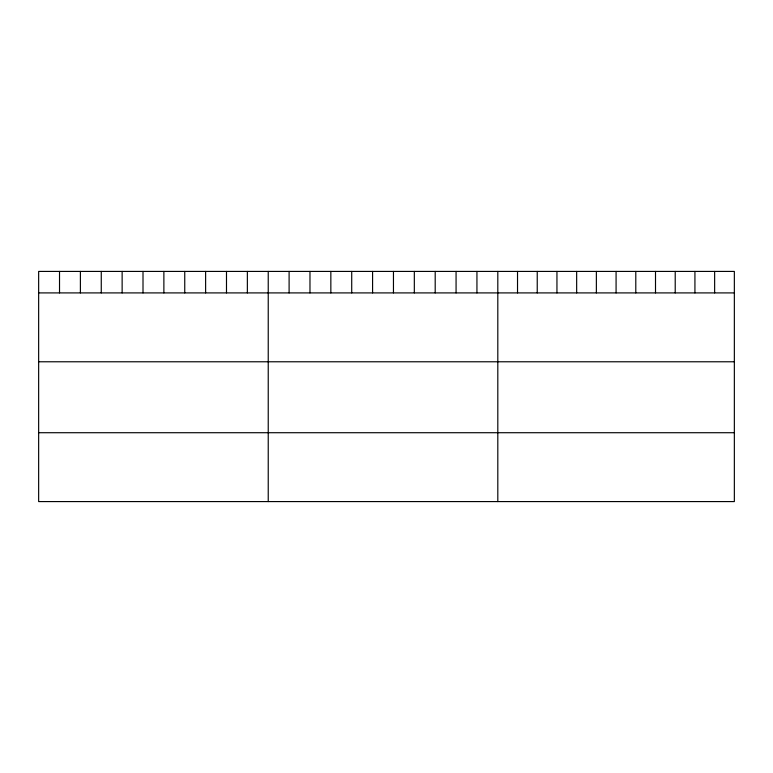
<?xml version="1.0" encoding="UTF-8"?>
<svg xmlns="http://www.w3.org/2000/svg" width="773" height="773" viewBox="0 0 773 773"><rect width="100%" height="100%" fill="white"/><g stroke="black" fill="none" stroke-linecap="round" stroke-linejoin="round"><path stroke-width="1.16" d="M734.35 292.909L734.35 501.58L38.65 501.58L38.65 271.42L734.35 271.42L734.35 292.909L38.65 292.909M38.65 361.774L734.35 361.774M38.65 432.716L734.35 432.716M714.639 271.42L714.639 292.909M694.927 271.42L694.927 292.909M675.216 271.42L675.216 292.909M655.504 271.42L655.504 292.909M635.793 271.42L635.793 292.909M616.081 271.42L616.081 292.909M596.37 271.42L596.37 292.909M576.658 271.42L576.658 292.909M556.947 271.42L556.947 292.909M537.235 271.42L537.235 292.909M517.524 271.42L517.524 292.909M497.812 271.42L497.812 501.58M476.941 271.42L476.941 292.909M456.07 271.42L456.07 292.909M435.199 271.42L435.199 292.909M414.328 271.42L414.328 292.909M393.457 271.42L393.457 292.909M372.586 271.42L372.586 292.909M351.715 271.42L351.715 292.909M330.844 271.42L330.844 292.909M309.973 271.42L309.973 292.909M289.102 271.42L289.102 292.909M268.231 271.42L268.231 501.58M247.36 271.42L247.36 292.909M226.489 271.42L226.489 292.909M205.618 271.42L205.618 292.909M184.747 271.42L184.747 292.909M163.876 271.42L163.876 292.909M143.005 271.42L143.005 292.909M122.134 271.42L122.134 292.909M101.263 271.42L101.263 292.909M80.392 271.42L80.392 292.909M59.521 271.42L59.521 292.909"/></g></svg>
